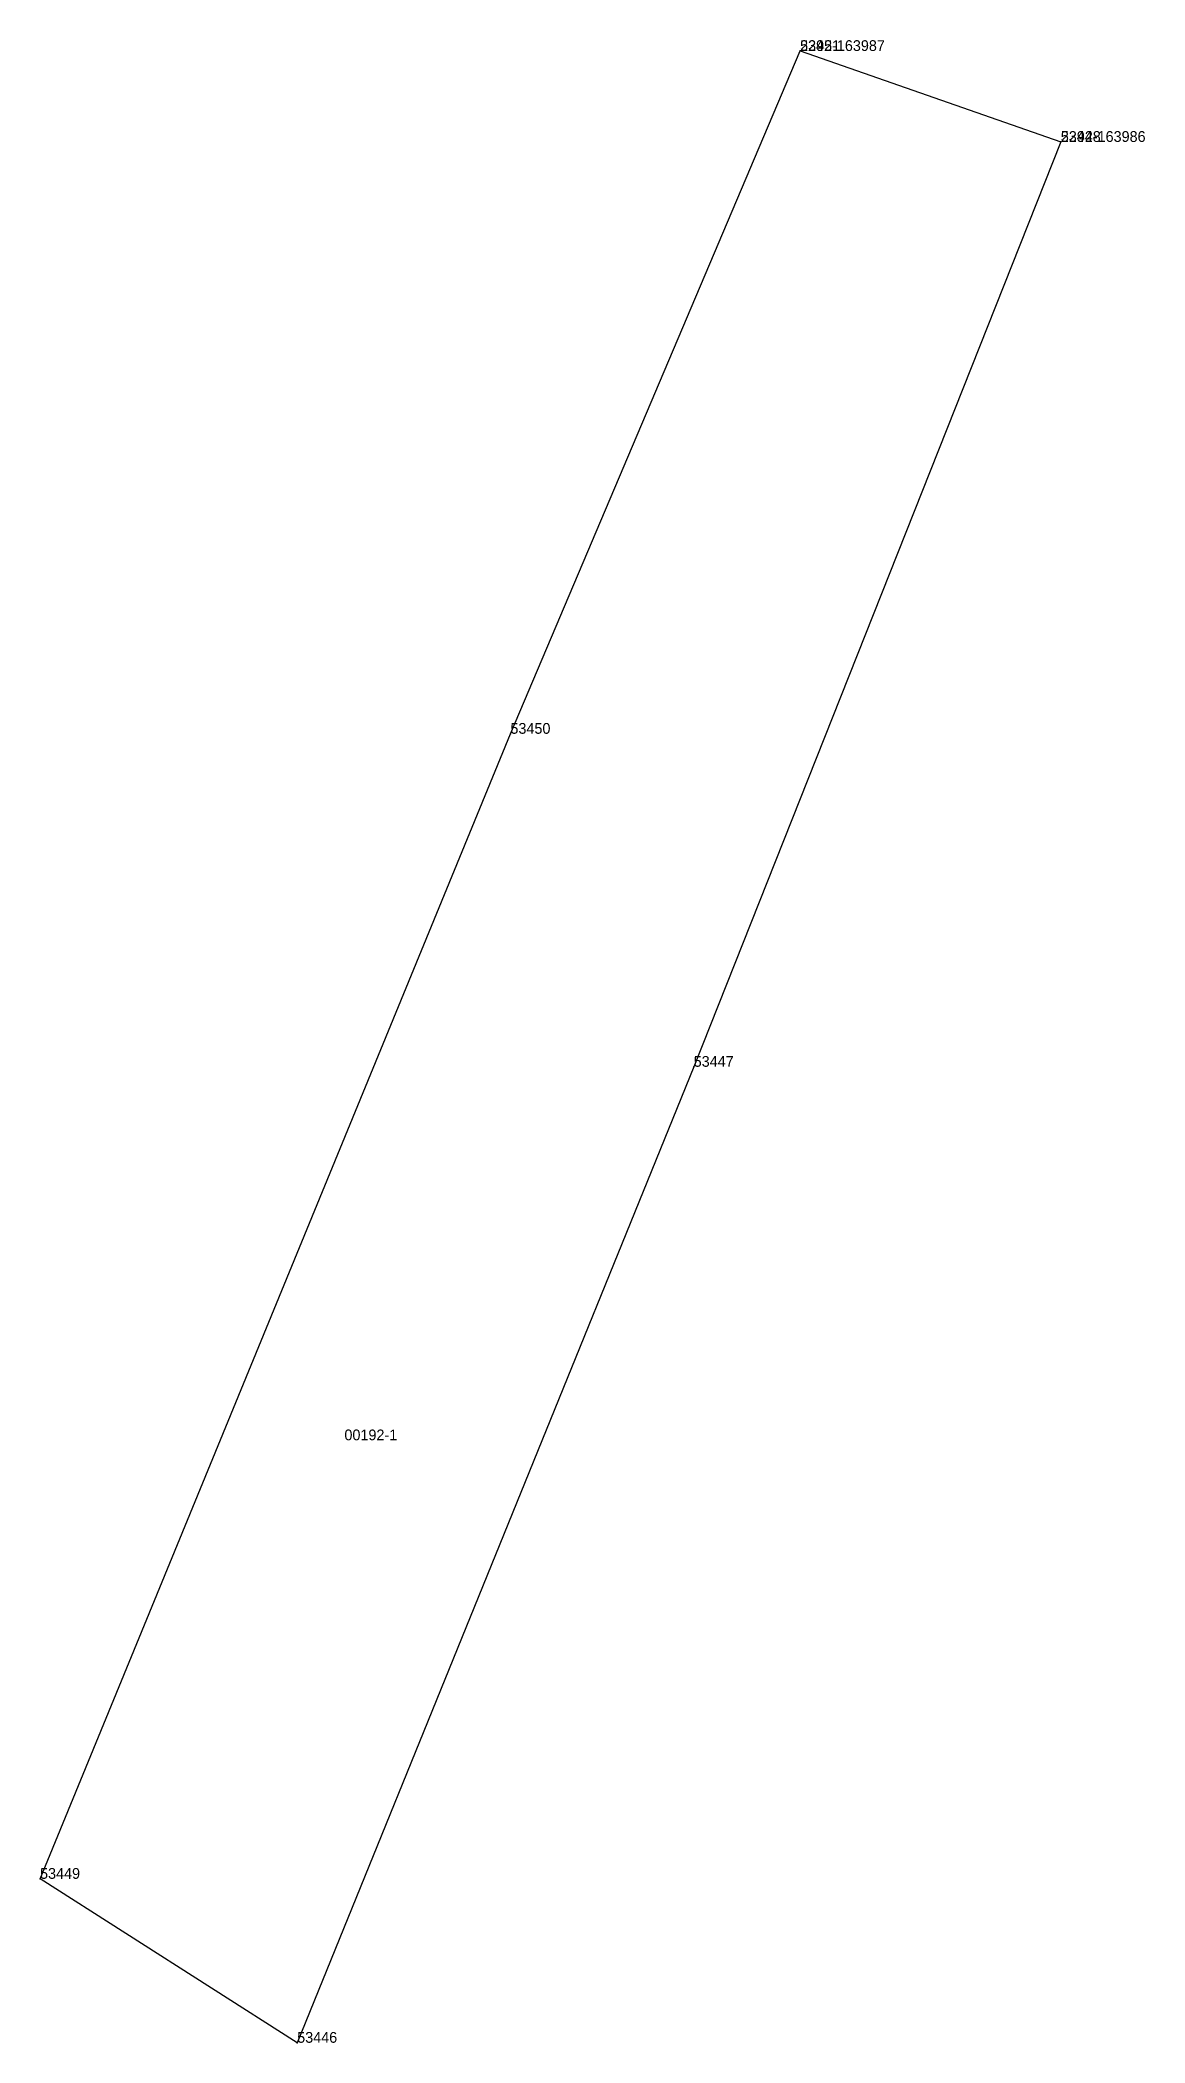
# Model space of a CAD drawing. Extents: x 7511091 to 7511174, y 4691024 to 4691173.
import ezdxf

# ---------------------------------------------------------------- set-up
doc = ezdxf.new("R2010")
doc.units = 0

msp = doc.modelspace()

# ---------------------------------------------------------------- linework, layer by layer
at = {"layer": 'Parcela Baze'}
msp.add_lwpolyline([(7511110.586, 4691024.204), (7511091.461, 4691036.394), (7511126.445, 4691121.528), (7511147.986, 4691172.295), (7511167.376, 4691165.535), (7511140.074, 4691096.769), (7511110.586, 4691024.204)], dxfattribs=at)
at = {"layer": 'Pikat'}
for p in [(7511147.986, 4691172.295), (7511147.986, 4691172.295), (7511167.376, 4691165.535), (7511167.376, 4691165.535), (7511126.445, 4691121.528), (7511140.074, 4691096.769), (7511091.461, 4691036.394), (7511110.586, 4691024.204)]:
    msp.add_point(p, dxfattribs=at)

# ---------------------------------------------------------------- texts
at = {"layer": 'Nr e Pikave Gjeodezike te Parceles Baze'}
for s, p in [('53451', (7511147.986, 4691172.295)), ('2292-163987', (7511147.986, 4691172.295)), ('53448', (7511167.376, 4691165.535)), ('2292-163986', (7511167.376, 4691165.535)), ('53450', (7511126.445, 4691121.528)), ('53447', (7511140.074, 4691096.769)), ('53449', (7511091.461, 4691036.394)), ('53446', (7511110.586, 4691024.204))]:
    msp.add_text(s, height=0.8, dxfattribs=at).set_placement(p)
at = {"layer": 'Nr Parceles Baze'}
msp.add_text('00192-1', height=0.8, dxfattribs=at).set_placement((7511114.099, 4691069.001))

doc.saveas('drawing.dxf')
